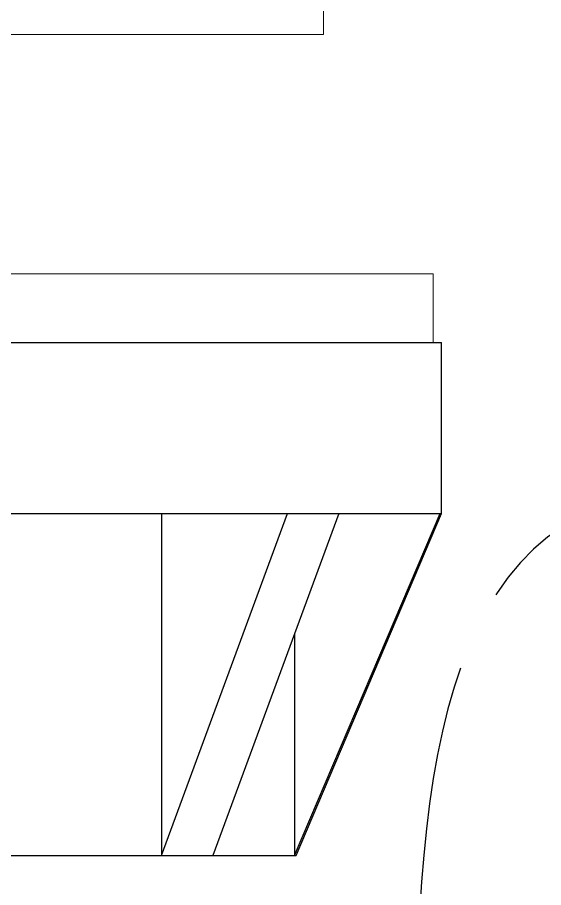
# Model space of a CAD drawing. Header units: millimetres. Extents: x 296 to 1136, y 93 to 687.
# Drawn here: x 447.08 to 462.47, y 297.69 to 323.13 of the extents above; entities that cross this region are included whole.
import ezdxf

# ---------------------------------------------------------------- set-up
doc = ezdxf.new("R2010")
doc.units = ezdxf.units.MM
doc.header["$LTSCALE"] = 0.75
doc.linetypes.add('CENTERX2', pattern=[101.6, 63.5, -12.7, 12.7, -12.7])
doc.layers.add('CENTER', color=1, linetype='CENTERX2')
doc.layers.add('DIM', color=3, linetype='Continuous')
doc.styles.get("Standard").update_dxf_attribs({"font": 'arial.ttf'})
doc.dimstyles.new('사본 ISO-25', dxfattribs={"dimtxt": 6, "dimasz": 6, "dimexe": 2.1, "dimexo": 2.1, "dimgap": 2, "dimtad": 1, "dimtih": 1, "dimtoh": 1, "dimdec": 1, "dimdsep": 46, "dimtxsty": 'Standard', "dimcen": 0, "dimclrd": 3, "dimclre": 3, "dimclrt": 4, "dimazin": 2, "dimtp": 0.1, "dimtm": 0.1, "dimtfac": 0.714286, "dimtdec": 1, "dimtmove": 0, "dimatfit": 3, "dimfxl": 1, "dimarcsym": 0})

msp = doc.modelspace()

# ---------------------------------------------------------------- linework, layer by layer
at = {"color": 7, "linetype": 'Continuous', "lineweight": 18}
for p, q in [((456.035, 322.631), (456.035, 323.631)), ((456.035, 322.631), (407.435, 322.631)), ((433.535, 315.631), (459.235, 315.631)), ((459.235, 313.631), (459.235, 315.631)), ((440.555, 313.631), (459.235, 313.631)), ((459.235, 313.631), (459.235, 313.631))]:
    msp.add_line(p, q, dxfattribs=at)
at = {"color": 7, "linetype": 'Continuous'}
for p, q in [((433.535, 313.631), (459.485, 313.631)), ((459.485, 308.631), (459.485, 313.631)), ((441.735, 308.631), (459.485, 308.631)), ((451.295, 308.631), (451.295, 298.631)), ((451.295, 298.631), (454.982, 308.631)), ((456.482, 308.631), (452.795, 298.631)), ((455.187, 298.631), (459.444, 308.631)), ((455.235, 298.631), (459.485, 308.631)), ((455.187, 305.118), (455.187, 298.631))]:
    msp.add_line(p, q, dxfattribs=at)
msp.add_line((433.535, 298.631), (455.235, 298.631))
at = {"layer": 'CENTER', "ltscale": 0.25}
msp.add_spline([(481.961, 289.417, 0), (477.154, 305.983, 0), (465.175, 309.157, 0), (452.563, 264.824, 0), (438.87, 263.053, 0), (431.735, 290.076), (431.735, 300.631)], degree=3, dxfattribs=at)

# ---------------------------------------------------------------- leaders
at = {"layer": 'DIM'}
msp.add_leader([(436.104, 353.153), (436.104, 237.197), (461.9, 237.197)], dimstyle='사본 ISO-25', override={"dimasz": 4, "dimgap": 2, "dimtad": 0, "dimldrblk": 'Dot'}, dxfattribs=at)

doc.saveas('drawing.dxf')
